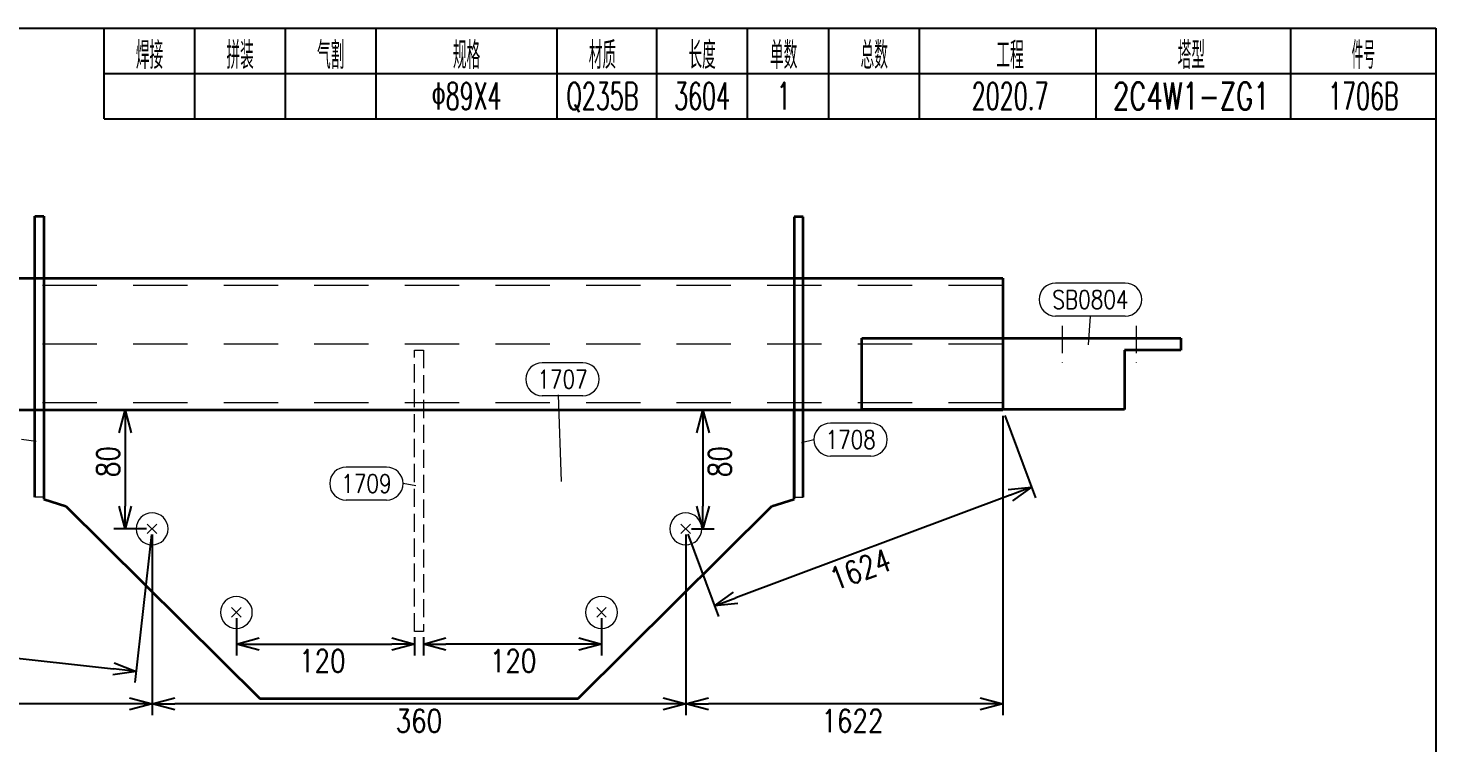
# Model space of a CAD drawing. Extents: x 154981 to 165753, y -86801 to -82885.
# Drawn here: x 158750.7 to 158906.1, y -83815.6 to -83736.7 of the extents above; entities that cross this region are included whole.
import ezdxf
from ezdxf.enums import TextEntityAlignment as Align

# ---------------------------------------------------------------- set-up
doc = ezdxf.new("R2010")
doc.units = 0
doc.header["$MEASUREMENT"] = 0
for name, pattern in [('一点画线', [5.2, 3, -1, 0.2, -1]), ('虚线', [2.75, 2, -0.75]), ('长虚线', [10, 6, -4])]:
    doc.linetypes.add(name, pattern=pattern)
doc.layers.get('0').update_dxf_attribs({"linetype": 'CONTINUOUS', "lineweight": 25})
doc.layers.get('Defpoints').update_dxf_attribs({"linetype": 'CONTINUOUS'})
doc.layers.add('4', color=7, linetype='CONTINUOUS', lineweight=25)
doc.layers.add('5', color=7, linetype='CONTINUOUS', lineweight=25)
doc.styles.add('DimFont', font='simplex.shx', dxfattribs={"width": 0.8, "bigfont": 'gbhzfs.shx'})
doc.styles.get("Standard").update_dxf_attribs({"font": 'simplex.shx', "width": 0.7, "height": 3, "bigfont": 'gbhzfs.shx'})
doc.dimstyles.new('DHDxfDimStyleOpen30', dxfattribs={"dimtxt": 2.5, "dimasz": 2.5, "dimexe": 1.25, "dimexo": 0.625, "dimtad": 2, "dimtxsty": 'DimFont', "dimblk": 'OPEN30', "dimblk1": 'OPEN30', "dimblk2": 'OPEN30', "dimcen": 2.5, "dimadec": 0, "dimazin": 0, "dimtfac": 1, "dimtmove": 0, "dimatfit": 3, "dimfxl": 0, "dimarcsym": 0})

# ---------------------------------------------------------------- blocks, each defined once
blk = doc.blocks.new('板孔21.5')
at = {"layer": '5', "color": 7, "linetype": 'Continuous', "lineweight": 13}
for p, q in [((-0.3, -0.3), (0.3, 0.3)), ((0.3, -0.3), (-0.3, 0.3))]:
    blk.add_line(p, q, dxfattribs=at)
blk.add_circle((0, 0), 1, dxfattribs=at)
blk = doc.blocks.new('_OPEN30')
at = {"color": 0, "linetype": 'ByBlock', "lineweight": -2}
for p, q in [((-1, 0.268), (0, 0)), ((0, 0), (-1, -0.268)), ((0, 0), (-1, 0))]:
    blk.add_line(p, q, dxfattribs=at)
blk = doc.blocks.new('*D721')
at = {"layer": '5', "color": 3, "linetype": 'Continuous', "lineweight": -2}
for p, q in [((158858.52, -83779.45), (158861.92, -83788.54)), ((158859.14, -83788.25), (158828.83, -83799.6)), ((158823.53, -83792.56), (158826.93, -83801.64))]:
    blk.add_line(p, q, dxfattribs=at)
at = {"layer": 'Defpoints', "color": 0, "linetype": 'Continuous'}
for p in [(158858.3, -83778.87), (158823.31, -83791.97), (158826.49, -83800.47)]:
    blk.add_point(p, dxfattribs=at)
at = {"layer": '5', "color": 3, "linetype": 'Continuous', "lineweight": -2, "xscale": 2.5, "yscale": 2.5, "zscale": 2.5}
for p, rotation in [((158861.49, -83787.37), 20.52567655283009), ((158826.49, -83800.47), 200.52567655283)]:
    blk.add_blockref('_OPEN30', p, dxfattribs=dict(at, rotation=rotation))
at = {"layer": '5', "color": 6, "linetype": 'Continuous', "lineweight": 18, "insert": (158842.58, -83796.45), "char_height": 2.5, "attachment_point": 5, "rotation": 20.5257, "line_spacing_factor": 0.6, "style": 'DimFont'}
blk.add_mtext('1624', dxfattribs=at)
blk = doc.blocks.new('*D720')
at = {"layer": '5', "color": 3, "linetype": 'Continuous', "lineweight": -2}
for p, q in [((158647.57, -83779.49), (158645.73, -83795.85)), ((158764.33, -83792.59), (158762.49, -83808.95)), ((158648.36, -83794.89), (158760.15, -83807.43))]:
    blk.add_line(p, q, dxfattribs=at)
at = {"layer": 'Defpoints', "color": 0, "linetype": 'Continuous'}
for p in [(158647.64, -83778.87), (158764.4, -83791.97), (158762.63, -83807.71)]:
    blk.add_point(p, dxfattribs=at)
at = {"layer": '5', "color": 3, "linetype": 'Continuous', "lineweight": -2, "xscale": 2.5, "yscale": 2.5, "zscale": 2.5}
for p, rotation in [((158645.87, -83794.61), 173.5978000658189), ((158762.63, -83807.71), 353.597800065819)]:
    blk.add_blockref('_OPEN30', p, dxfattribs=dict(at, rotation=rotation))
at = {"layer": '5', "color": 6, "linetype": 'Continuous', "lineweight": 18, "insert": (158708.98, -83803.58), "char_height": 2.5, "attachment_point": 5, "rotation": 353.5978, "line_spacing_factor": 0.6, "style": 'DimFont'}
blk.add_mtext('1624', dxfattribs=at)
blk = doc.blocks.new('*D719')
at = {"layer": '5', "color": 3, "linetype": 'Continuous', "lineweight": -2}
for p, q in [((158823.93, -83778.87), (158826.46, -83778.87)), ((158825.21, -83781.37), (158825.21, -83789.47)), ((158823.93, -83791.97), (158826.46, -83791.97))]:
    blk.add_line(p, q, dxfattribs=at)
at = {"layer": 'Defpoints', "color": 0, "linetype": 'Continuous'}
for p in [(158823.31, -83778.87), (158823.31, -83791.97), (158825.21, -83791.97)]:
    blk.add_point(p, dxfattribs=at)
at = {"layer": '5', "color": 3, "linetype": 'Continuous', "lineweight": -2, "xscale": 2.5, "yscale": 2.5, "zscale": 2.5}
for p, rotation in [((158825.21, -83778.87), 90), ((158825.21, -83791.97), 270)]:
    blk.add_blockref('_OPEN30', p, dxfattribs=dict(at, rotation=rotation))
at = {"layer": '5', "color": 6, "linetype": 'Continuous', "lineweight": 18, "insert": (158827.08, -83784.54), "char_height": 2.5, "attachment_point": 5, "rotation": 90, "line_spacing_factor": 0.6, "style": 'DimFont'}
blk.add_mtext('80', dxfattribs=at)
blk = doc.blocks.new('*D718')
at = {"layer": '5', "color": 3, "linetype": 'Continuous', "lineweight": -2}
for p, q in [((158763.77, -83778.87), (158760.17, -83778.87)), ((158761.42, -83781.37), (158761.42, -83789.47)), ((158763.77, -83791.97), (158760.17, -83791.97))]:
    blk.add_line(p, q, dxfattribs=at)
at = {"layer": 'Defpoints', "color": 0, "linetype": 'Continuous'}
for p in [(158764.4, -83778.87), (158761.42, -83791.97), (158764.4, -83791.97)]:
    blk.add_point(p, dxfattribs=at)
at = {"layer": '5', "color": 3, "linetype": 'Continuous', "lineweight": -2, "xscale": 2.5, "yscale": 2.5, "zscale": 2.5}
for p, rotation in [((158761.42, -83778.87), 90), ((158761.42, -83791.97), 270)]:
    blk.add_blockref('_OPEN30', p, dxfattribs=dict(at, rotation=rotation))
at = {"layer": '5', "color": 6, "linetype": 'Continuous', "lineweight": 18, "insert": (158759.55, -83784.54), "char_height": 2.5, "attachment_point": 5, "rotation": 90, "line_spacing_factor": 0.6, "style": 'DimFont'}
blk.add_mtext('80', dxfattribs=at)
blk = doc.blocks.new('*D716')
at = {"layer": '5', "color": 3, "linetype": 'Continuous', "lineweight": -2}
for p, q in [((158858.3, -83779.49), (158858.3, -83812.55)), ((158823.31, -83792.6), (158823.31, -83812.55)), ((158855.8, -83811.3), (158825.81, -83811.3))]:
    blk.add_line(p, q, dxfattribs=at)
at = {"layer": 'Defpoints', "color": 0, "linetype": 'Continuous'}
for p in [(158858.3, -83778.87), (158823.31, -83791.97), (158823.31, -83811.3)]:
    blk.add_point(p, dxfattribs=at)
at = {"layer": '5', "color": 3, "linetype": 'Continuous', "lineweight": -2, "xscale": 2.5, "yscale": 2.5, "zscale": 2.5, "rotation": 180}
blk.add_blockref('_OPEN30', (158823.31, -83811.3), dxfattribs=at)
at = {"layer": '5', "color": 3, "linetype": 'Continuous', "lineweight": -2, "xscale": 2.5, "yscale": 2.5, "zscale": 2.5}
blk.add_blockref('_OPEN30', (158858.3, -83811.3), dxfattribs=at)
at = {"layer": '5', "color": 6, "linetype": 'Continuous', "lineweight": 18, "insert": (158841.71, -83813.17), "char_height": 2.5, "attachment_point": 5, "line_spacing_factor": 0.6, "style": 'DimFont'}
blk.add_mtext('1622', dxfattribs=at)
blk = doc.blocks.new('*D715')
at = {"layer": '5', "color": 3, "linetype": 'Continuous', "lineweight": -2}
for p, q in [((158764.4, -83792.6), (158764.4, -83812.55)), ((158823.31, -83792.6), (158823.31, -83812.55)), ((158820.81, -83811.3), (158766.9, -83811.3))]:
    blk.add_line(p, q, dxfattribs=at)
at = {"layer": 'Defpoints', "color": 0, "linetype": 'Continuous'}
for p in [(158764.4, -83791.97), (158823.31, -83791.97), (158764.4, -83811.3)]:
    blk.add_point(p, dxfattribs=at)
at = {"layer": '5', "color": 3, "linetype": 'Continuous', "lineweight": -2, "xscale": 2.5, "yscale": 2.5, "zscale": 2.5, "rotation": 180}
blk.add_blockref('_OPEN30', (158764.4, -83811.3), dxfattribs=at)
at = {"layer": '5', "color": 3, "linetype": 'Continuous', "lineweight": -2, "xscale": 2.5, "yscale": 2.5, "zscale": 2.5}
blk.add_blockref('_OPEN30', (158823.31, -83811.3), dxfattribs=at)
at = {"layer": '5', "color": 6, "linetype": 'Continuous', "lineweight": 18, "insert": (158793.85, -83813.17), "char_height": 2.5, "attachment_point": 5, "line_spacing_factor": 0.6, "style": 'DimFont'}
blk.add_mtext('360', dxfattribs=at)
blk = doc.blocks.new('*D714')
at = {"layer": '5', "color": 3, "linetype": 'Continuous', "lineweight": -2}
for p, q in [((158647.64, -83779.49), (158647.64, -83812.55)), ((158764.4, -83792.6), (158764.4, -83812.55)), ((158761.9, -83811.3), (158650.14, -83811.3))]:
    blk.add_line(p, q, dxfattribs=at)
at = {"layer": 'Defpoints', "color": 0, "linetype": 'Continuous'}
for p in [(158647.64, -83778.87), (158764.4, -83791.97), (158647.64, -83811.3)]:
    blk.add_point(p, dxfattribs=at)
at = {"layer": '5', "color": 3, "linetype": 'Continuous', "lineweight": -2, "xscale": 2.5, "yscale": 2.5, "zscale": 2.5, "rotation": 180}
blk.add_blockref('_OPEN30', (158647.64, -83811.3), dxfattribs=at)
at = {"layer": '5', "color": 3, "linetype": 'Continuous', "lineweight": -2, "xscale": 2.5, "yscale": 2.5, "zscale": 2.5}
blk.add_blockref('_OPEN30', (158764.4, -83811.3), dxfattribs=at)
at = {"layer": '5', "color": 6, "linetype": 'Continuous', "lineweight": 18, "insert": (158709.88, -83813.17), "char_height": 2.5, "attachment_point": 5, "line_spacing_factor": 0.6, "style": 'DimFont'}
blk.add_mtext('1622', dxfattribs=at)
blk = doc.blocks.new('*D713')
at = {"layer": '5', "color": 3, "linetype": 'Continuous', "lineweight": -2}
for p, q in [((158814.01, -83801.82), (158814.01, -83805.94)), ((158794.34, -83803.92), (158794.34, -83805.94)), ((158811.51, -83804.69), (158796.84, -83804.69))]:
    blk.add_line(p, q, dxfattribs=at)
at = {"layer": 'Defpoints', "color": 0, "linetype": 'Continuous'}
for p in [(158814.01, -83801.2), (158794.34, -83803.29), (158794.34, -83804.69)]:
    blk.add_point(p, dxfattribs=at)
at = {"layer": '5', "color": 3, "linetype": 'Continuous', "lineweight": -2, "xscale": 2.5, "yscale": 2.5, "zscale": 2.5, "rotation": 180}
blk.add_blockref('_OPEN30', (158794.34, -83804.69), dxfattribs=at)
at = {"layer": '5', "color": 3, "linetype": 'Continuous', "lineweight": -2, "xscale": 2.5, "yscale": 2.5, "zscale": 2.5}
blk.add_blockref('_OPEN30', (158814.01, -83804.69), dxfattribs=at)
at = {"layer": '5', "color": 6, "linetype": 'Continuous', "lineweight": 18, "insert": (158804.25, -83806.56), "char_height": 2.5, "attachment_point": 5, "line_spacing_factor": 0.6, "style": 'DimFont'}
blk.add_mtext('120', dxfattribs=at)
blk = doc.blocks.new('*D712')
at = {"layer": '5', "color": 3, "linetype": 'Continuous', "lineweight": -2}
for p, q in [((158773.7, -83801.82), (158773.7, -83805.94)), ((158793.36, -83803.92), (158793.36, -83805.94)), ((158776.2, -83804.69), (158790.86, -83804.69))]:
    blk.add_line(p, q, dxfattribs=at)
at = {"layer": 'Defpoints', "color": 0, "linetype": 'Continuous'}
for p in [(158773.7, -83801.2), (158793.36, -83803.29), (158793.36, -83804.69)]:
    blk.add_point(p, dxfattribs=at)
at = {"layer": '5', "color": 3, "linetype": 'Continuous', "lineweight": -2, "xscale": 2.5, "yscale": 2.5, "zscale": 2.5, "rotation": 180}
blk.add_blockref('_OPEN30', (158773.7, -83804.69), dxfattribs=at)
at = {"layer": '5', "color": 3, "linetype": 'Continuous', "lineweight": -2, "xscale": 2.5, "yscale": 2.5, "zscale": 2.5}
blk.add_blockref('_OPEN30', (158793.36, -83804.69), dxfattribs=at)
at = {"layer": '5', "color": 6, "linetype": 'Continuous', "lineweight": 18, "insert": (158783.19, -83806.56), "char_height": 2.5, "attachment_point": 5, "line_spacing_factor": 0.6, "style": 'DimFont'}
blk.add_mtext('120', dxfattribs=at)
blk = doc.blocks.new('CTDHK')
at = {"color": 0, "linetype": 'Continuous'}
for p, q in [((0, 210), (297, 210)), ((297, 210), (297, 0))]:
    blk.add_line(p, q, dxfattribs=at)

msp = doc.modelspace()

# ---------------------------------------------------------------- linework, layer by layer
at = {"layer": '4', "color": 1, "linetype": 'Continuous', "lineweight": 25}
for p, q in [((158759.11666, -83746.66733), (158759.11666, -83736.66733)), ((158769.11666, -83746.66733), (158769.11666, -83736.66733)), ((158779.11666, -83746.66733), (158779.11666, -83736.66733)), ((158789.11666, -83746.66733), (158789.11666, -83736.66733)), ((158809.11666, -83746.66733), (158809.11666, -83736.66733)), ((158820.11666, -83746.66733), (158820.11666, -83736.66733)), ((158830.11666, -83746.66733), (158830.11666, -83736.66733)), ((158839.11666, -83746.66733), (158839.11666, -83736.66733)), ((158849.11666, -83746.66733), (158849.11666, -83736.66733)), ((158868.61666, -83746.66733), (158868.61666, -83736.66733)), ((158890.11666, -83746.66733), (158890.11666, -83736.66733)), ((158759.11666, -83741.66733), (158906.11666, -83741.66733)), ((158759.11666, -83746.66733), (158906.11666, -83746.66733))]:
    msp.add_line(p, q, dxfattribs=at)
at = {"layer": '4', "color": 1, "linetype": 'Continuous', "lineweight": 18}
msp.add_lwpolyline([(158609.11666, -83736.66733), (158609.11666, -83946.66733), (158906.11666, -83946.66733), (158906.11666, -83736.66733)], close=True, dxfattribs=at)
at = {"layer": '5', "color": 7, "linetype": 'Continuous', "lineweight": 35}
for p, q in [((158751.44731, -83788.45332), (158751.44731, -83757.43148)), ((158751.44731, -83757.43148), (158752.43023, -83757.43148)), ((158752.43023, -83757.43148), (158752.43023, -83788.45332)), ((158836.25899, -83757.50695), (158835.27607, -83757.50695)), ((158835.27607, -83757.50695), (158835.27607, -83788.45332)), ((158836.25899, -83788.45332), (158836.25899, -83757.50695)), ((158647.63989, -83764.28915), (158858.30191, -83764.28915)), ((158858.30191, -83764.28915), (158858.30191, -83778.86915)), ((158842.73899, -83778.78724), (158842.73899, -83770.92387)), ((158842.73899, -83770.92387), (158877.96034, -83770.92387)), ((158877.96034, -83770.92387), (158877.96034, -83772.23443)), ((158877.96034, -83772.23443), (158871.73517, -83772.23443)), ((158871.73517, -83772.23443), (158871.73517, -83778.78724)), ((158858.30191, -83778.86915), (158647.63989, -83778.86915)), ((158835.27607, -83778.86915), (158752.43023, -83778.86915)), ((158752.43023, -83778.86915), (158752.43023, -83788.69836)), ((158835.27607, -83788.69836), (158835.27607, -83778.86915)), ((158871.73517, -83778.78724), (158842.73899, -83778.78724)), ((158752.43023, -83788.69836), (158754.88753, -83789.45999)), ((158754.88753, -83789.45999), (158776.28773, -83810.68797)), ((158811.41856, -83810.68797), (158832.81876, -83789.45999)), ((158832.81876, -83789.45999), (158835.27607, -83788.69836)), ((158776.28773, -83810.68797), (158811.41856, -83810.68797))]:
    msp.add_line(p, q, dxfattribs=at)
at = {"layer": '5', "color": 7, "linetype": '长虚线', "lineweight": 18}
for p, q in [((158858.30191, -83765.09915), (158647.63989, -83765.09915)), ((158858.30191, -83778.05915), (158647.63989, -83778.05915))]:
    msp.add_line(p, q, dxfattribs=at)
at = {"layer": '5', "color": 3, "linetype": 'Continuous', "lineweight": 18}
for p, q in [((158871.83057, -83764.82022), (158864.13557, -83764.82022)), ((158871.83057, -83768.46522), (158864.13557, -83768.46522)), ((158867.76484, -83771.62749), (158867.98307, -83768.46522)), ((158811.93089, -83773.62253), (158807.47589, -83773.62253)), ((158811.93089, -83777.26753), (158807.47589, -83777.26753)), ((158809.23826, -83777.15072), (158809.55444, -83786.73248)), ((158843.73784, -83780.28665), (158839.28284, -83780.28665)), ((158751.60949, -83782.31626), (158749.98034, -83782.10915)), ((158836.09681, -83782.42555), (158837.46034, -83782.10915)), ((158790.27784, -83785.14665), (158785.82284, -83785.14665)), ((158843.73784, -83783.93165), (158839.28284, -83783.93165)), ((158793.52387, -83787.23143), (158792.10034, -83786.96915)), ((158790.27784, -83788.79165), (158785.82284, -83788.79165))]:
    msp.add_line(p, q, dxfattribs=at)
at = {"layer": '5', "color": 7, "linetype": '一点画线', "lineweight": 18}
for p, q in [((158864.85472, -83769.55415), (158864.85472, -83773.60415)), ((158864.85472, -83769.55415), (158864.85472, -83773.60415)), ((158873.04573, -83769.55415), (158873.04573, -83773.60415))]:
    msp.add_line(p, q, dxfattribs=at)
at = {"layer": '5', "color": 56, "linetype": '长虚线', "lineweight": 18}
msp.add_line((158858.30191, -83771.57915), (158647.63989, -83771.57915), dxfattribs=at)
at = {"layer": '5', "color": 7, "linetype": '虚线', "lineweight": 18}
for p, q in [((158793.36169, -83803.29346), (158793.36169, -83772.23443)), ((158793.36169, -83772.23443), (158794.34461, -83772.23443)), ((158794.34461, -83772.23443), (158794.34461, -83803.29346)), ((158752.43023, -83788.45332), (158751.44731, -83788.45332)), ((158835.27607, -83788.45332), (158836.25899, -83788.45332)), ((158794.34461, -83803.29346), (158793.36169, -83803.29346))]:
    msp.add_line(p, q, dxfattribs=at)
at = {"layer": '5', "color": 3, "linetype": 'Continuous', "lineweight": 18}
for centre, start, end in [((158864.13557, -83766.64272), 90, 270), ((158871.83057, -83766.64272), 270, 90), ((158807.47589, -83775.44503), 90, 270), ((158811.93089, -83775.44503), 270, 90), ((158839.28284, -83782.10915), 90, 270), ((158843.73784, -83782.10915), 270, 90), ((158785.82284, -83786.96915), 90, 270), ((158790.27784, -83786.96915), 270, 90)]:
    msp.add_arc(centre, 1.8225, start, end, dxfattribs=at)

# ---------------------------------------------------------------- block references
at = {"color": 2, "linetype": 'Continuous'}
msp.add_blockref('CTDHK', (158609.11666, -83946.66733), dxfattribs=at)
at = {"layer": '5', "color": 7, "linetype": 'Continuous', "lineweight": 35, "xscale": -1.760939999999246, "yscale": 1.760939999999246, "zscale": 1.76094}
for p in [(158764.3965, -83791.97004), (158823.3098, -83791.97004), (158773.70093, -83801.1996), (158814.00536, -83801.1996)]:
    msp.add_blockref('板孔21.5', p, dxfattribs=at)

# ---------------------------------------------------------------- texts
at = {"layer": '4', "color": 1, "linetype": 'Continuous', "lineweight": 25}
for s, width, p in [('焊接', 0.7, (158764.11666, -83739.66733)), ('拼装', 0.7, (158774.11666, -83739.66733)), ('气割', 0.7, (158784.11666, -83739.66733)), ('规格', 0.7, (158799.11666, -83739.66733)), ('材质', 0.7, (158814.11666, -83739.66733)), ('长度', 0.7, (158825.11666, -83739.66733)), ('单数', 0.7, (158834.11666, -83739.66733)), ('总数', 0.7, (158844.11666, -83739.66733)), ('工程', 0.7, (158859.11666, -83739.66733)), ('塔型', 0.7, (158879.11666, -83739.66733)), ('件号', 0.6, (158898.11666, -83739.66733)), ('Φ89X4', 0.6, (158799.11666, -83744.16733)), ('Q235B', 0.6, (158814.11666, -83744.16733)), ('3604', 0.6, (158825.11666, -83744.16733)), ('1', 0.6, (158834.11666, -83744.16733)), ('2020.7', 0.6, (158859.11666, -83744.16733)), ('2C4W1-ZG1', 0.7, (158879.11666, -83744.16733)), ('1706B', 0.6, (158898.11666, -83744.16733))]:
    msp.add_text(s, height=3, dxfattribs=dict(at, width=width)).set_placement(p, align=Align.MIDDLE_CENTER)
at = {"layer": '5', "color": 6, "linetype": 'Continuous', "lineweight": 18, "width": 0.8}
for s, p in [('SB0804', (158867.98307, -83766.64272)), ('1707', (158809.70339, -83775.44503)), ('1708', (158841.51034, -83782.10915)), ('1709', (158788.05034, -83786.96915))]:
    msp.add_text(s, height=2.025, dxfattribs=at).set_placement(p, align=Align.MIDDLE_CENTER)

# ---------------------------------------------------------------- dimensions: what is measured, and where the dimension line sits
at = {"layer": '5', "color": 3, "linetype": 'Continuous', "lineweight": 18}
for base, p1, p2, angle, text, picture, middle, dimtype in [((158762.63051, -83807.70875), (158647.63989, -83778.86915), (158764.3965, -83791.97004), 353.5978001, '1624', '*D720', (158709.19188, -83801.71257), 161), ((158647.63989, -83811.29547), (158764.3965, -83791.97004), (158647.63989, -83778.86915), 180, '1622', '*D714', (158709.88114, -83811.29547), 160), ((158761.42159, -83791.97004), (158764.3965, -83778.86915), (158764.3965, -83791.97004), 270, '80', '*D718', (158761.42159, -83784.53915), 161), ((158826.4932, -83800.47283), (158858.30191, -83778.86915), (158823.3098, -83791.97004), 200.5256766, '1624', '*D721', (158841.9257, -83794.69497), 161), ((158825.20909, -83791.97004), (158823.3098, -83778.86915), (158823.3098, -83791.97004), 270, '80', '*D719', (158825.20909, -83784.53915), 161), ((158823.3098, -83811.29547), (158858.30191, -83778.86915), (158823.3098, -83791.97004), 180, '1622', '*D716', (158841.70654, -83811.29547), 160), ((158764.3965, -83811.29547), (158823.3098, -83791.97004), (158764.3965, -83791.97004), 180, '360', '*D715', (158793.85315, -83811.29547), 160), ((158793.36169, -83804.6879), (158773.70093, -83801.1996), (158793.36169, -83803.29346), 180, '120', '*D712', (158783.19034, -83804.6879), 160), ((158794.34461, -83804.6879), (158814.00536, -83801.1996), (158794.34461, -83803.29346), 180, '120', '*D713', (158804.25034, -83804.6879), 160)]:
    dim = msp.add_linear_dim(base=base, p1=p1, p2=p2, angle=angle, text=text, dimstyle='DHDxfDimStyleOpen30', override={"dimtxt": 2.5, "dimclrd": 3, "dimclre": 3, "dimclrt": 6}, dxfattribs=at)
    dim.commit()
    dim.dimension.update_dxf_attribs({"geometry": picture, "text_midpoint": middle, "dimtype": dimtype})

doc.saveas('drawing.dxf')
